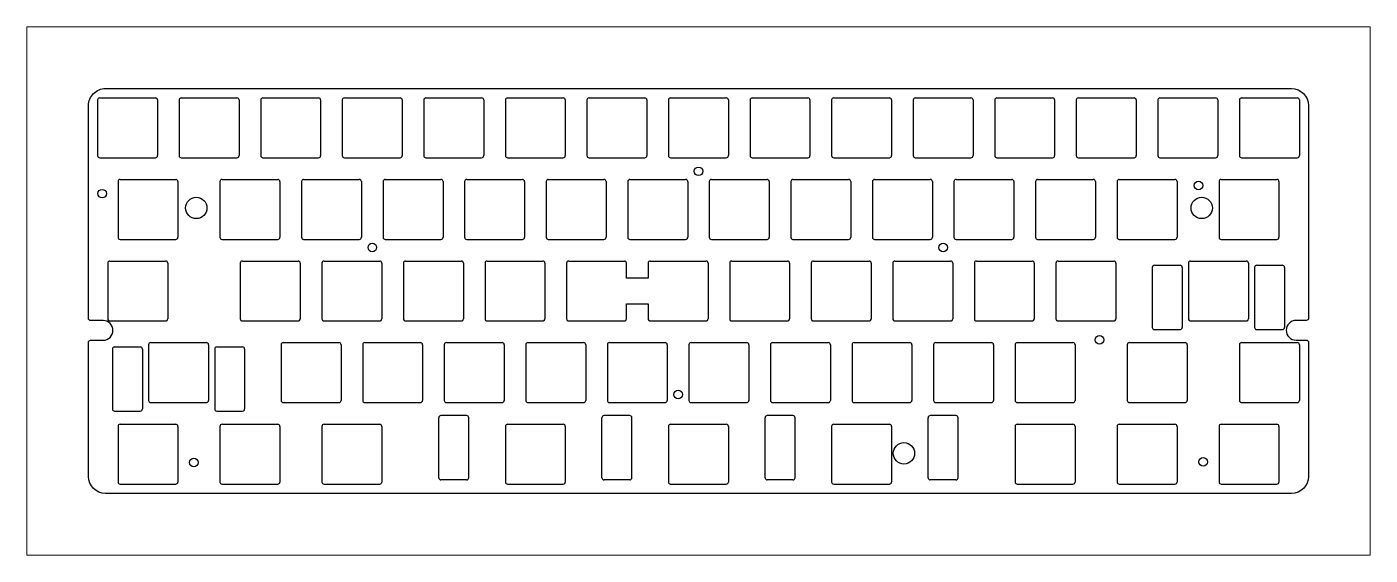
# Paper-space layout 'Layout1' of a CAD drawing. Header units: millimetres. Extents: x 0 to 314, y 0 to 123.
# The model-space entities are those that its viewports show. They can reach past a viewport. Long polylines and large blocks are cut down to what shows.
import ezdxf

# ---------------------------------------------------------------- set-up
doc = ezdxf.new("R2010")
doc.units = ezdxf.units.MM
for name, color, linetype in [('rakka plate', 7, 'Continuous'), ('standoff', 7, 'Continuous'), ('switch hole', 7, 'Continuous')]:
    doc.layers.add(name, color=color, linetype=linetype)

msp = doc.modelspace()

# ---------------------------------------------------------------- linework, layer by layer
at = {"layer": 'rakka plate', "color": 18, "linetype": 'Continuous', "lineweight": 25, "true_color": 0x000000}
for points in [[(18.39, 108.95), (295.37, 108.95)], [(14.39, 55.27), (14.39, 104.95)], [(299.37, 104.95), (299.37, 55.29)], [(17.8, 54.77), (14.89, 54.77)], [(298.87, 54.79), (296.45, 54.79)], [(14.39, 18.39), (14.39, 49.67)], [(14.89, 50.17), (17.8, 50.17)], [(296.45, 50.19), (298.87, 50.19)], [(299.37, 49.69), (299.37, 18.39)], [(295.37, 14.39), (18.39, 14.39)]]:
    msp.add_lwpolyline(points, dxfattribs=at)
for points, knots in [([(14.39, 104.95), (14.39, 106.01), (14.81, 107.03), (15.56, 107.78), (16.31, 108.53), (17.33, 108.95), (18.39, 108.95)], [0, 0, 0, 0, 1, 1, 1, 2, 2, 2, 2]), ([(39.57, 78.57), (40.95, 78.57), (42.07, 79.69), (42.07, 81.07), (42.07, 82.45), (40.95, 83.57), (39.57, 83.57), (38.19, 83.57), (37.07, 82.45), (37.07, 81.07), (37.07, 79.69), (38.19, 78.57), (39.57, 78.57)], [0, 0, 0, 0, 1, 1, 1, 2, 2, 2, 3, 3, 3, 4, 4, 4, 4]), ([(274.42, 78.57), (275.8, 78.57), (276.92, 79.69), (276.92, 81.07), (276.92, 82.45), (275.8, 83.57), (274.42, 83.57), (273.05, 83.57), (271.92, 82.45), (271.92, 81.07), (271.92, 79.69), (273.05, 78.57), (274.42, 78.57)], [0, 0, 0, 0, 1, 1, 1, 2, 2, 2, 3, 3, 3, 4, 4, 4, 4]), ([(14.89, 54.77), (14.75, 54.77), (14.63, 54.83), (14.53, 54.92), (14.44, 55.01), (14.39, 55.14), (14.39, 55.27)], [0, 0, 0, 0, 1, 1, 1, 2, 2, 2, 2]), ([(17.8, 50.17), (18.41, 50.17), (19, 50.42), (19.43, 50.85), (19.86, 51.28), (20.1, 51.86), (20.1, 52.47), (20.1, 53.08), (19.86, 53.67), (19.43, 54.1), (19, 54.53), (18.41, 54.77), (17.8, 54.77)], [0, 0, 0, 0, 1, 1, 1, 2, 2, 2, 3, 3, 3, 4, 4, 4, 4]), ([(296.45, 54.79), (295.18, 54.79), (294.15, 53.76), (294.15, 52.49), (294.15, 51.22), (295.18, 50.19), (296.45, 50.19)], [0, 0, 0, 0, 1, 1, 1, 2, 2, 2, 2]), ([(299.37, 55.29), (299.37, 55.16), (299.32, 55.03), (299.22, 54.94), (299.13, 54.84), (299, 54.79), (298.87, 54.79)], [0, 0, 0, 0, 1, 1, 1, 2, 2, 2, 2]), ([(204.87, 21.27), (206.25, 21.27), (207.37, 22.39), (207.37, 23.77), (207.37, 25.15), (206.25, 26.27), (204.87, 26.27), (203.49, 26.27), (202.37, 25.15), (202.37, 23.77), (202.37, 22.39), (203.49, 21.27), (204.87, 21.27)], [0, 0, 0, 0, 1, 1, 1, 2, 2, 2, 3, 3, 3, 4, 4, 4, 4])]:
    msp.add_open_spline(points, degree=3, knots=knots, dxfattribs=at)
for points in [[(295.37, 108.95), (297.58, 108.95), (299.37, 107.16), (299.37, 104.95)], [(14.39, 49.67), (14.39, 49.95), (14.61, 50.17), (14.89, 50.17)], [(298.87, 50.19), (299.15, 50.19), (299.37, 49.97), (299.37, 49.69)], [(18.39, 14.39), (16.18, 14.39), (14.39, 16.18), (14.39, 18.39)], [(299.37, 18.39), (299.37, 16.18), (297.58, 14.39), (295.37, 14.39)]]:
    msp.add_open_spline(points, degree=3, dxfattribs=at)
at = {"layer": 'standoff', "color": 6, "linetype": 'Continuous', "lineweight": 25, "true_color": 0xff08fd}
for points in [[(156.88, 88.61), (157.43, 88.61), (157.88, 89.06), (157.88, 89.61), (157.88, 90.17), (157.43, 90.61), (156.88, 90.61), (156.33, 90.61), (155.88, 90.17), (155.88, 89.61), (155.88, 89.06), (156.33, 88.61), (156.88, 88.61)], [(17.61, 83.4), (18.17, 83.4), (18.61, 83.85), (18.61, 84.4), (18.61, 84.95), (18.17, 85.4), (17.61, 85.4), (17.06, 85.4), (16.61, 84.95), (16.61, 84.4), (16.61, 83.85), (17.06, 83.4), (17.61, 83.4)], [(273.67, 85.3), (274.23, 85.3), (274.67, 85.75), (274.67, 86.3), (274.67, 86.85), (274.23, 87.3), (273.67, 87.3), (273.12, 87.3), (272.67, 86.85), (272.67, 86.3), (272.67, 85.75), (273.12, 85.3), (273.67, 85.3)], [(80.69, 70.85), (81.24, 70.85), (81.69, 71.3), (81.69, 71.85), (81.69, 72.4), (81.24, 72.85), (80.69, 72.85), (80.14, 72.85), (79.69, 72.4), (79.69, 71.85), (79.69, 71.3), (80.14, 70.85), (80.69, 70.85)], [(214.04, 70.85), (214.59, 70.85), (215.04, 71.3), (215.04, 71.85), (215.04, 72.4), (214.59, 72.85), (214.04, 72.85), (213.49, 72.85), (213.04, 72.4), (213.04, 71.85), (213.04, 71.3), (213.49, 70.85), (214.04, 70.85)], [(250.54, 49.26), (251.09, 49.26), (251.54, 49.7), (251.54, 50.26), (251.54, 50.81), (251.09, 51.26), (250.54, 51.26), (249.98, 51.26), (249.54, 50.81), (249.54, 50.26), (249.54, 49.7), (249.98, 49.26), (250.54, 49.26)], [(152.12, 36.5), (152.68, 36.5), (153.12, 36.94), (153.12, 37.5), (153.12, 38.05), (152.68, 38.5), (152.12, 38.5), (151.57, 38.5), (151.12, 38.05), (151.12, 37.5), (151.12, 36.94), (151.57, 36.5), (152.12, 36.5)], [(39.02, 20.64), (39.57, 20.64), (40.02, 21.09), (40.02, 21.64), (40.02, 22.19), (39.57, 22.64), (39.02, 22.64), (38.47, 22.64), (38.02, 22.19), (38.02, 21.64), (38.02, 21.09), (38.47, 20.64), (39.02, 20.64)], [(274.76, 20.77), (275.31, 20.77), (275.76, 21.22), (275.76, 21.77), (275.76, 22.32), (275.31, 22.77), (274.76, 22.77), (274.21, 22.77), (273.76, 22.32), (273.76, 21.77), (273.76, 21.22), (274.21, 20.77), (274.76, 20.77)]]:
    msp.add_open_spline(points, degree=3, knots=[0, 0, 0, 0, 1, 1, 1, 2, 2, 2, 3, 3, 3, 4, 4, 4, 4], dxfattribs=at)
at = {"layer": 'switch hole', "color": 18, "linetype": 'Continuous', "lineweight": 25, "true_color": 0x000000}
for points in [[(17.02, 106.77), (30.02, 106.77)], [(36.07, 106.77), (49.07, 106.77)], [(55.12, 106.77), (68.12, 106.77)], [(74.17, 106.77), (87.17, 106.77)], [(93.22, 106.77), (106.22, 106.77)], [(112.27, 106.77), (125.27, 106.77)], [(131.32, 106.77), (144.32, 106.77)], [(150.37, 106.77), (163.37, 106.77)], [(169.42, 106.77), (182.42, 106.77)], [(188.47, 106.77), (201.47, 106.77)], [(207.52, 106.77), (220.52, 106.77)], [(226.57, 106.77), (239.57, 106.77)], [(245.62, 106.77), (258.62, 106.77)], [(264.67, 106.77), (277.67, 106.77)], [(283.72, 106.77), (296.72, 106.77)], [(16.52, 106.27), (16.52, 93.27)], [(30.52, 106.27), (30.52, 93.27)], [(35.57, 106.27), (35.57, 93.27)], [(49.57, 106.27), (49.57, 93.27)], [(54.62, 106.27), (54.62, 93.27)], [(68.62, 106.27), (68.62, 93.27)], [(73.67, 106.27), (73.67, 93.27)], [(87.67, 106.27), (87.67, 93.27)], [(92.72, 106.27), (92.72, 93.27)], [(106.72, 106.27), (106.72, 93.27)], [(111.77, 106.27), (111.77, 93.27)], [(125.77, 106.27), (125.77, 93.27)], [(130.82, 106.27), (130.82, 93.27)], [(144.82, 106.27), (144.82, 93.27)], [(149.87, 106.27), (149.87, 93.27)], [(163.87, 106.27), (163.87, 93.27)], [(168.92, 106.27), (168.92, 93.27)], [(182.92, 106.27), (182.92, 93.27)], [(187.97, 106.27), (187.97, 93.27)], [(201.97, 106.27), (201.97, 93.27)], [(207.02, 106.27), (207.02, 93.27)], [(221.02, 106.27), (221.02, 93.27)], [(226.07, 106.27), (226.07, 93.27)], [(240.07, 106.27), (240.07, 93.27)], [(245.12, 106.27), (245.12, 93.27)], [(259.12, 106.27), (259.12, 93.27)], [(264.17, 106.27), (264.17, 93.27)], [(278.17, 106.27), (278.17, 93.27)], [(283.22, 106.27), (283.22, 93.27)], [(297.22, 106.27), (297.22, 93.27)], [(17.02, 92.77), (30.02, 92.77)], [(36.07, 92.77), (49.07, 92.77)], [(55.12, 92.77), (68.12, 92.77)], [(74.17, 92.77), (87.17, 92.77)], [(93.22, 92.77), (106.22, 92.77)], [(112.27, 92.77), (125.27, 92.77)], [(131.32, 92.77), (144.32, 92.77)], [(150.37, 92.77), (163.37, 92.77)], [(169.42, 92.77), (182.42, 92.77)], [(188.47, 92.77), (201.47, 92.77)], [(207.52, 92.77), (220.52, 92.77)], [(226.57, 92.77), (239.57, 92.77)], [(245.62, 92.77), (258.62, 92.77)], [(264.67, 92.77), (277.67, 92.77)], [(283.72, 92.77), (296.72, 92.77)], [(21.29, 87.22), (21.29, 74.22)], [(21.79, 87.72), (34.79, 87.72)], [(35.29, 87.22), (35.29, 74.22)], [(45.1, 87.22), (45.1, 74.22)], [(45.6, 87.72), (58.6, 87.72)], [(59.1, 87.22), (59.1, 74.22)], [(64.15, 87.22), (64.15, 74.22)], [(64.65, 87.72), (77.65, 87.72)], [(78.15, 87.22), (78.15, 74.22)], [(83.2, 87.22), (83.2, 74.22)], [(83.7, 87.72), (96.7, 87.72)], [(97.2, 87.22), (97.2, 74.22)], [(102.25, 87.22), (102.25, 74.22)], [(102.75, 87.72), (115.75, 87.72)], [(116.25, 87.22), (116.25, 74.22)], [(121.3, 87.22), (121.3, 74.22)], [(121.8, 87.72), (134.8, 87.72)], [(135.3, 87.22), (135.3, 74.22)], [(140.35, 87.22), (140.35, 74.22)], [(140.85, 87.72), (153.85, 87.72)], [(154.35, 87.22), (154.35, 74.22)], [(159.4, 87.22), (159.4, 74.22)], [(159.9, 87.72), (172.9, 87.72)], [(173.4, 87.22), (173.4, 74.22)], [(178.45, 87.22), (178.45, 74.22)], [(178.95, 87.72), (191.95, 87.72)], [(192.45, 87.22), (192.45, 74.22)], [(197.5, 87.22), (197.5, 74.22)], [(198, 87.72), (211, 87.72)], [(211.5, 87.22), (211.5, 74.22)], [(216.55, 87.22), (216.55, 74.22)], [(217.05, 87.72), (230.05, 87.72)], [(230.55, 87.22), (230.55, 74.22)], [(235.6, 87.22), (235.6, 74.22)], [(236.1, 87.72), (249.1, 87.72)], [(249.6, 87.22), (249.6, 74.22)], [(254.65, 87.22), (254.65, 74.22)], [(255.15, 87.72), (268.15, 87.72)], [(268.65, 87.22), (268.65, 74.22)], [(278.46, 87.22), (278.46, 74.22)], [(278.96, 87.72), (291.96, 87.72)], [(292.46, 87.22), (292.46, 74.22)], [(21.79, 73.72), (34.79, 73.72)], [(45.6, 73.72), (58.6, 73.72)], [(64.65, 73.72), (77.65, 73.72)], [(83.7, 73.72), (96.7, 73.72)], [(102.75, 73.72), (115.75, 73.72)], [(121.8, 73.72), (134.8, 73.72)], [(140.85, 73.72), (153.85, 73.72)], [(159.9, 73.72), (172.9, 73.72)], [(178.95, 73.72), (191.95, 73.72)], [(198, 73.72), (211, 73.72)], [(217.05, 73.72), (230.05, 73.72)], [(236.1, 73.72), (249.1, 73.72)], [(255.15, 73.72), (268.15, 73.72)], [(278.96, 73.72), (291.96, 73.72)], [(18.91, 68.17), (18.91, 55.17)], [(19.41, 68.67), (32.41, 68.67)], [(32.91, 68.17), (32.91, 55.17)], [(49.86, 68.17), (49.86, 55.17)], [(50.36, 68.67), (63.36, 68.67)], [(63.86, 68.17), (63.86, 55.17)], [(68.91, 68.17), (68.91, 55.17)], [(69.41, 68.67), (82.41, 68.67)], [(82.91, 68.17), (82.91, 55.17)], [(87.96, 68.17), (87.96, 55.17)], [(88.46, 68.67), (101.46, 68.67)], [(101.96, 68.17), (101.96, 55.17)], [(107.01, 68.17), (107.01, 55.17)], [(107.51, 68.67), (120.51, 68.67)], [(121.01, 68.17), (121.01, 55.17)], [(126.06, 68.17), (126.06, 55.17)], [(126.56, 68.67), (139.56, 68.67)], [(145.11, 68.17), (145.11, 64.67), (140.06, 64.67), (140.06, 68.17)], [(145.61, 68.67), (158.61, 68.67)], [(159.11, 68.17), (159.11, 55.17)], [(164.16, 68.17), (164.16, 55.17)], [(164.66, 68.67), (177.66, 68.67)], [(178.16, 68.17), (178.16, 55.17)], [(183.21, 68.17), (183.21, 55.17)], [(183.71, 68.67), (196.71, 68.67)], [(197.21, 68.17), (197.21, 55.17)], [(202.26, 68.17), (202.26, 55.17)], [(202.76, 68.67), (215.76, 68.67)], [(216.26, 68.17), (216.26, 55.17)], [(221.31, 68.17), (221.31, 55.17)], [(221.81, 68.67), (234.81, 68.67)], [(235.31, 68.17), (235.31, 55.17)], [(240.36, 68.17), (240.36, 55.17)], [(240.86, 68.67), (253.86, 68.67)], [(254.36, 68.17), (254.36, 55.17)], [(262.88, 67.17), (262.88, 53.17)], [(263.38, 67.67), (269.38, 67.67)], [(269.88, 67.17), (269.88, 53.17)], [(271.32, 68.17), (271.32, 55.17)], [(271.82, 68.67), (284.82, 68.67)], [(285.32, 68.17), (285.32, 55.17)], [(286.76, 67.17), (286.76, 53.17)], [(287.26, 67.67), (293.26, 67.67)], [(293.76, 67.17), (293.76, 53.17)], [(140.06, 55.17), (140.06, 58.67), (145.11, 58.67), (145.11, 55.17)], [(19.41, 54.67), (32.41, 54.67)], [(50.36, 54.67), (63.36, 54.67)], [(69.41, 54.67), (82.41, 54.67)], [(88.46, 54.67), (101.46, 54.67)], [(107.51, 54.67), (120.51, 54.67)], [(126.56, 54.67), (139.56, 54.67)], [(145.61, 54.67), (158.61, 54.67)], [(164.66, 54.67), (177.66, 54.67)], [(183.71, 54.67), (196.71, 54.67)], [(202.76, 54.67), (215.76, 54.67)], [(221.81, 54.67), (234.81, 54.67)], [(240.86, 54.67), (253.86, 54.67)], [(271.82, 54.67), (284.82, 54.67)], [(263.38, 52.67), (269.38, 52.67)], [(287.26, 52.67), (293.26, 52.67)], [(19.99, 48.12), (19.99, 34.12)], [(20.49, 48.62), (26.49, 48.62)], [(26.99, 48.12), (26.99, 34.12)], [(28.43, 49.12), (28.43, 36.12)], [(28.93, 49.62), (41.93, 49.62)], [(42.43, 49.12), (42.43, 36.12)], [(43.87, 48.12), (43.87, 34.12)], [(44.37, 48.62), (50.37, 48.62)], [(50.87, 48.12), (50.87, 34.12)], [(59.39, 49.12), (59.39, 36.12)], [(59.89, 49.62), (72.89, 49.62)], [(73.39, 49.12), (73.39, 36.12)], [(78.44, 49.12), (78.44, 36.12)], [(78.94, 49.62), (91.94, 49.62)], [(92.44, 49.12), (92.44, 36.12)], [(97.49, 49.12), (97.49, 36.12)], [(97.99, 49.62), (110.99, 49.62)], [(111.49, 49.12), (111.49, 36.12)], [(116.54, 49.12), (116.54, 36.12)], [(117.04, 49.62), (130.04, 49.62)], [(130.54, 49.12), (130.54, 36.12)], [(135.59, 49.12), (135.59, 36.12)], [(136.09, 49.62), (149.09, 49.62)], [(149.59, 49.12), (149.59, 36.12)], [(154.64, 49.12), (154.64, 36.12)], [(155.14, 49.62), (168.14, 49.62)], [(168.64, 49.12), (168.64, 36.12)], [(173.69, 49.12), (173.69, 36.12)], [(174.19, 49.62), (187.19, 49.62)], [(187.69, 49.12), (187.69, 36.12)], [(192.74, 49.12), (192.74, 36.12)], [(193.24, 49.62), (206.24, 49.62)], [(206.74, 49.12), (206.74, 36.12)], [(211.79, 49.12), (211.79, 36.12)], [(212.29, 49.62), (225.29, 49.62)], [(225.79, 49.12), (225.79, 36.12)], [(230.84, 49.12), (230.84, 36.12)], [(231.34, 49.62), (244.34, 49.62)], [(244.84, 49.12), (244.84, 36.12)], [(257.03, 49.12), (257.03, 36.12)], [(257.53, 49.62), (270.53, 49.62)], [(271.03, 49.12), (271.03, 36.12)], [(283.22, 49.12), (283.22, 36.12)], [(283.72, 49.62), (296.72, 49.62)], [(297.22, 49.12), (297.22, 36.12)], [(28.93, 35.62), (41.93, 35.62)], [(59.89, 35.62), (72.89, 35.62)], [(78.94, 35.62), (91.94, 35.62)], [(97.99, 35.62), (110.99, 35.62)], [(117.04, 35.62), (130.04, 35.62)], [(136.09, 35.62), (149.09, 35.62)], [(155.14, 35.62), (168.14, 35.62)], [(174.19, 35.62), (187.19, 35.62)], [(193.24, 35.62), (206.24, 35.62)], [(212.29, 35.62), (225.29, 35.62)], [(231.34, 35.62), (244.34, 35.62)], [(257.53, 35.62), (270.53, 35.62)], [(283.72, 35.62), (296.72, 35.62)], [(20.49, 33.62), (26.49, 33.62)], [(44.37, 33.62), (50.37, 33.62)], [(96.22, 18.07), (96.22, 32.07)], [(102.72, 32.57), (96.72, 32.57)], [(103.22, 18.07), (103.22, 32.07)], [(134.32, 18.07), (134.32, 32.07)], [(140.82, 32.57), (134.82, 32.57)], [(141.32, 18.07), (141.32, 32.07)], [(172.42, 18.07), (172.42, 32.07)], [(178.92, 32.57), (172.92, 32.57)], [(179.42, 18.07), (179.42, 32.07)], [(210.52, 18.07), (210.52, 32.07)], [(217.02, 32.57), (211.02, 32.57)], [(217.52, 18.07), (217.52, 32.07)], [(21.29, 30.07), (21.29, 17.07)], [(21.79, 30.57), (34.79, 30.57)], [(35.29, 30.07), (35.29, 17.07)], [(45.1, 30.07), (45.1, 17.07)], [(45.6, 30.57), (58.6, 30.57)], [(59.1, 30.07), (59.1, 17.07)], [(68.91, 30.07), (68.91, 17.07)], [(69.41, 30.57), (82.41, 30.57)], [(82.91, 30.07), (82.91, 17.07)], [(111.77, 30.07), (111.77, 17.07)], [(112.27, 30.57), (125.27, 30.57)], [(125.77, 30.07), (125.77, 17.07)], [(149.87, 30.07), (149.87, 17.07)], [(150.37, 30.57), (163.37, 30.57)], [(163.87, 30.07), (163.87, 17.07)], [(187.97, 30.07), (187.97, 17.07)], [(188.47, 30.57), (201.47, 30.57)], [(201.97, 30.07), (201.97, 17.07)], [(230.84, 30.07), (230.84, 17.07)], [(231.34, 30.57), (244.34, 30.57)], [(244.84, 30.07), (244.84, 17.07)], [(254.65, 30.07), (254.65, 17.07)], [(255.15, 30.57), (268.15, 30.57)], [(268.65, 30.07), (268.65, 17.07)], [(278.46, 30.07), (278.46, 17.07)], [(278.96, 30.57), (291.96, 30.57)], [(292.46, 30.07), (292.46, 17.07)], [(21.79, 16.57), (34.79, 16.57)], [(45.6, 16.57), (58.6, 16.57)], [(69.41, 16.57), (82.41, 16.57)], [(102.72, 17.57), (96.72, 17.57)], [(112.27, 16.57), (125.27, 16.57)], [(140.82, 17.57), (134.82, 17.57)], [(150.37, 16.57), (163.37, 16.57)], [(178.92, 17.57), (172.92, 17.57)], [(188.47, 16.57), (201.47, 16.57)], [(217.02, 17.57), (211.02, 17.57)], [(231.34, 16.57), (244.34, 16.57)], [(255.15, 16.57), (268.15, 16.57)], [(278.96, 16.57), (291.96, 16.57)]]:
    msp.add_lwpolyline(points, dxfattribs=at)
for points in [[(17.02, 106.77), (16.75, 106.77), (16.52, 106.55), (16.52, 106.27)], [(30.52, 106.27), (30.52, 106.55), (30.3, 106.77), (30.02, 106.77)], [(36.07, 106.77), (35.8, 106.77), (35.57, 106.55), (35.57, 106.27)], [(49.57, 106.27), (49.57, 106.55), (49.35, 106.77), (49.07, 106.77)], [(55.12, 106.77), (54.85, 106.77), (54.62, 106.55), (54.62, 106.27)], [(68.62, 106.27), (68.62, 106.55), (68.4, 106.77), (68.12, 106.77)], [(74.17, 106.77), (73.9, 106.77), (73.67, 106.55), (73.67, 106.27)], [(87.67, 106.27), (87.67, 106.55), (87.45, 106.77), (87.17, 106.77)], [(93.22, 106.77), (92.95, 106.77), (92.72, 106.55), (92.72, 106.27)], [(106.72, 106.27), (106.72, 106.55), (106.5, 106.77), (106.22, 106.77)], [(112.27, 106.77), (112, 106.77), (111.77, 106.55), (111.77, 106.27)], [(125.77, 106.27), (125.77, 106.55), (125.55, 106.77), (125.27, 106.77)], [(131.32, 106.77), (131.05, 106.77), (130.82, 106.55), (130.82, 106.27)], [(144.82, 106.27), (144.82, 106.55), (144.6, 106.77), (144.32, 106.77)], [(150.37, 106.77), (150.1, 106.77), (149.87, 106.55), (149.87, 106.27)], [(163.87, 106.27), (163.87, 106.55), (163.65, 106.77), (163.37, 106.77)], [(169.42, 106.77), (169.15, 106.77), (168.92, 106.55), (168.92, 106.27)], [(182.92, 106.27), (182.92, 106.55), (182.7, 106.77), (182.42, 106.77)], [(188.47, 106.77), (188.2, 106.77), (187.97, 106.55), (187.97, 106.27)], [(201.97, 106.27), (201.97, 106.55), (201.75, 106.77), (201.47, 106.77)], [(207.52, 106.77), (207.25, 106.77), (207.02, 106.55), (207.02, 106.27)], [(221.02, 106.27), (221.02, 106.55), (220.8, 106.77), (220.52, 106.77)], [(226.57, 106.77), (226.3, 106.77), (226.07, 106.55), (226.07, 106.27)], [(240.07, 106.27), (240.07, 106.55), (239.85, 106.77), (239.57, 106.77)], [(245.62, 106.77), (245.35, 106.77), (245.12, 106.55), (245.12, 106.27)], [(259.12, 106.27), (259.12, 106.55), (258.9, 106.77), (258.62, 106.77)], [(264.67, 106.77), (264.4, 106.77), (264.17, 106.55), (264.17, 106.27)], [(278.17, 106.27), (278.17, 106.55), (277.95, 106.77), (277.67, 106.77)], [(283.72, 106.77), (283.45, 106.77), (283.22, 106.55), (283.22, 106.27)], [(297.22, 106.27), (297.22, 106.55), (297, 106.77), (296.72, 106.77)], [(16.52, 93.27), (16.52, 93), (16.75, 92.77), (17.02, 92.77)], [(30.02, 92.77), (30.3, 92.77), (30.52, 93), (30.52, 93.27)], [(35.57, 93.27), (35.57, 93), (35.8, 92.77), (36.07, 92.77)], [(49.07, 92.77), (49.35, 92.77), (49.57, 93), (49.57, 93.27)], [(54.62, 93.27), (54.62, 93), (54.85, 92.77), (55.12, 92.77)], [(68.12, 92.77), (68.4, 92.77), (68.62, 93), (68.62, 93.27)], [(73.67, 93.27), (73.67, 93), (73.9, 92.77), (74.17, 92.77)], [(87.17, 92.77), (87.45, 92.77), (87.67, 93), (87.67, 93.27)], [(92.72, 93.27), (92.72, 93), (92.95, 92.77), (93.22, 92.77)], [(106.22, 92.77), (106.5, 92.77), (106.72, 93), (106.72, 93.27)], [(111.77, 93.27), (111.77, 93), (112, 92.77), (112.27, 92.77)], [(125.27, 92.77), (125.55, 92.77), (125.77, 93), (125.77, 93.27)], [(130.82, 93.27), (130.82, 93), (131.05, 92.77), (131.32, 92.77)], [(144.32, 92.77), (144.6, 92.77), (144.82, 93), (144.82, 93.27)], [(149.87, 93.27), (149.87, 93), (150.1, 92.77), (150.37, 92.77)], [(163.37, 92.77), (163.65, 92.77), (163.87, 93), (163.87, 93.27)], [(168.92, 93.27), (168.92, 93), (169.15, 92.77), (169.42, 92.77)], [(182.42, 92.77), (182.7, 92.77), (182.92, 93), (182.92, 93.27)], [(187.97, 93.27), (187.97, 93), (188.2, 92.77), (188.47, 92.77)], [(201.47, 92.77), (201.75, 92.77), (201.97, 93), (201.97, 93.27)], [(207.02, 93.27), (207.02, 93), (207.25, 92.77), (207.52, 92.77)], [(220.52, 92.77), (220.8, 92.77), (221.02, 93), (221.02, 93.27)], [(226.07, 93.27), (226.07, 93), (226.3, 92.77), (226.57, 92.77)], [(239.57, 92.77), (239.85, 92.77), (240.07, 93), (240.07, 93.27)], [(245.12, 93.27), (245.12, 93), (245.35, 92.77), (245.62, 92.77)], [(258.62, 92.77), (258.9, 92.77), (259.12, 93), (259.12, 93.27)], [(264.17, 93.27), (264.17, 93), (264.4, 92.77), (264.67, 92.77)], [(277.67, 92.77), (277.95, 92.77), (278.17, 93), (278.17, 93.27)], [(283.22, 93.27), (283.22, 93), (283.45, 92.77), (283.72, 92.77)], [(296.72, 92.77), (297, 92.77), (297.22, 93), (297.22, 93.27)], [(21.79, 87.72), (21.51, 87.72), (21.29, 87.5), (21.29, 87.22)], [(35.29, 87.22), (35.29, 87.5), (35.06, 87.72), (34.79, 87.72)], [(45.6, 87.72), (45.32, 87.72), (45.1, 87.5), (45.1, 87.22)], [(59.1, 87.22), (59.1, 87.5), (58.88, 87.72), (58.6, 87.72)], [(64.65, 87.72), (64.37, 87.72), (64.15, 87.5), (64.15, 87.22)], [(78.15, 87.22), (78.15, 87.5), (77.93, 87.72), (77.65, 87.72)], [(83.7, 87.72), (83.42, 87.72), (83.2, 87.5), (83.2, 87.22)], [(97.2, 87.22), (97.2, 87.5), (96.98, 87.72), (96.7, 87.72)], [(102.75, 87.72), (102.47, 87.72), (102.25, 87.5), (102.25, 87.22)], [(116.25, 87.22), (116.25, 87.5), (116.03, 87.72), (115.75, 87.72)], [(121.8, 87.72), (121.52, 87.72), (121.3, 87.5), (121.3, 87.22)], [(135.3, 87.22), (135.3, 87.5), (135.08, 87.72), (134.8, 87.72)], [(140.85, 87.72), (140.57, 87.72), (140.35, 87.5), (140.35, 87.22)], [(154.35, 87.22), (154.35, 87.5), (154.13, 87.72), (153.85, 87.72)], [(159.9, 87.72), (159.62, 87.72), (159.4, 87.5), (159.4, 87.22)], [(173.4, 87.22), (173.4, 87.5), (173.18, 87.72), (172.9, 87.72)], [(178.95, 87.72), (178.67, 87.72), (178.45, 87.5), (178.45, 87.22)], [(192.45, 87.22), (192.45, 87.5), (192.23, 87.72), (191.95, 87.72)], [(198, 87.72), (197.72, 87.72), (197.5, 87.5), (197.5, 87.22)], [(211.5, 87.22), (211.5, 87.5), (211.28, 87.72), (211, 87.72)], [(217.05, 87.72), (216.77, 87.72), (216.55, 87.5), (216.55, 87.22)], [(230.55, 87.22), (230.55, 87.5), (230.33, 87.72), (230.05, 87.72)], [(236.1, 87.72), (235.82, 87.72), (235.6, 87.5), (235.6, 87.22)], [(249.6, 87.22), (249.6, 87.5), (249.38, 87.72), (249.1, 87.72)], [(255.15, 87.72), (254.87, 87.72), (254.65, 87.5), (254.65, 87.22)], [(268.65, 87.22), (268.65, 87.5), (268.43, 87.72), (268.15, 87.72)], [(278.96, 87.72), (278.69, 87.72), (278.46, 87.5), (278.46, 87.22)], [(292.46, 87.22), (292.46, 87.5), (292.24, 87.72), (291.96, 87.72)], [(21.29, 74.22), (21.29, 73.95), (21.51, 73.72), (21.79, 73.72)], [(34.79, 73.72), (35.06, 73.72), (35.29, 73.95), (35.29, 74.22)], [(45.1, 74.22), (45.1, 73.95), (45.32, 73.72), (45.6, 73.72)], [(58.6, 73.72), (58.88, 73.72), (59.1, 73.95), (59.1, 74.22)], [(64.15, 74.22), (64.15, 73.95), (64.37, 73.72), (64.65, 73.72)], [(77.65, 73.72), (77.93, 73.72), (78.15, 73.95), (78.15, 74.22)], [(83.2, 74.22), (83.2, 73.95), (83.42, 73.72), (83.7, 73.72)], [(96.7, 73.72), (96.98, 73.72), (97.2, 73.95), (97.2, 74.22)], [(102.25, 74.22), (102.25, 73.95), (102.47, 73.72), (102.75, 73.72)], [(115.75, 73.72), (116.03, 73.72), (116.25, 73.95), (116.25, 74.22)], [(121.3, 74.22), (121.3, 73.95), (121.52, 73.72), (121.8, 73.72)], [(134.8, 73.72), (135.08, 73.72), (135.3, 73.95), (135.3, 74.22)], [(140.35, 74.22), (140.35, 73.95), (140.57, 73.72), (140.85, 73.72)], [(153.85, 73.72), (154.13, 73.72), (154.35, 73.95), (154.35, 74.22)], [(159.4, 74.22), (159.4, 73.95), (159.62, 73.72), (159.9, 73.72)], [(172.9, 73.72), (173.18, 73.72), (173.4, 73.95), (173.4, 74.22)], [(178.45, 74.22), (178.45, 73.95), (178.67, 73.72), (178.95, 73.72)], [(191.95, 73.72), (192.23, 73.72), (192.45, 73.95), (192.45, 74.22)], [(197.5, 74.22), (197.5, 73.95), (197.72, 73.72), (198, 73.72)], [(211, 73.72), (211.28, 73.72), (211.5, 73.95), (211.5, 74.22)], [(216.55, 74.22), (216.55, 73.95), (216.77, 73.72), (217.05, 73.72)], [(230.05, 73.72), (230.33, 73.72), (230.55, 73.95), (230.55, 74.22)], [(235.6, 74.22), (235.6, 73.95), (235.82, 73.72), (236.1, 73.72)], [(249.1, 73.72), (249.38, 73.72), (249.6, 73.95), (249.6, 74.22)], [(254.65, 74.22), (254.65, 73.95), (254.87, 73.72), (255.15, 73.72)], [(268.15, 73.72), (268.43, 73.72), (268.65, 73.95), (268.65, 74.22)], [(278.46, 74.22), (278.46, 73.95), (278.69, 73.72), (278.96, 73.72)], [(291.96, 73.72), (292.24, 73.72), (292.46, 73.95), (292.46, 74.22)], [(19.41, 68.67), (19.13, 68.67), (18.91, 68.45), (18.91, 68.17)], [(32.91, 68.17), (32.91, 68.45), (32.68, 68.67), (32.41, 68.67)], [(50.36, 68.67), (50.09, 68.67), (49.86, 68.45), (49.86, 68.17)], [(63.86, 68.17), (63.86, 68.45), (63.64, 68.67), (63.36, 68.67)], [(69.41, 68.67), (69.14, 68.67), (68.91, 68.45), (68.91, 68.17)], [(82.91, 68.17), (82.91, 68.45), (82.69, 68.67), (82.41, 68.67)], [(88.46, 68.67), (88.19, 68.67), (87.96, 68.45), (87.96, 68.17)], [(101.96, 68.17), (101.96, 68.45), (101.74, 68.67), (101.46, 68.67)], [(107.51, 68.67), (107.24, 68.67), (107.01, 68.45), (107.01, 68.17)], [(121.01, 68.17), (121.01, 68.45), (120.79, 68.67), (120.51, 68.67)], [(126.56, 68.67), (126.29, 68.67), (126.06, 68.45), (126.06, 68.17)], [(140.06, 68.17), (140.06, 68.45), (139.84, 68.67), (139.56, 68.67)], [(145.61, 68.67), (145.34, 68.67), (145.11, 68.45), (145.11, 68.17)], [(159.11, 68.17), (159.11, 68.45), (158.89, 68.67), (158.61, 68.67)], [(164.66, 68.67), (164.39, 68.67), (164.16, 68.45), (164.16, 68.17)], [(178.16, 68.17), (178.16, 68.45), (177.94, 68.67), (177.66, 68.67)], [(183.71, 68.67), (183.44, 68.67), (183.21, 68.45), (183.21, 68.17)], [(197.21, 68.17), (197.21, 68.45), (196.99, 68.67), (196.71, 68.67)], [(202.76, 68.67), (202.49, 68.67), (202.26, 68.45), (202.26, 68.17)], [(216.26, 68.17), (216.26, 68.45), (216.04, 68.67), (215.76, 68.67)], [(221.81, 68.67), (221.54, 68.67), (221.31, 68.45), (221.31, 68.17)], [(235.31, 68.17), (235.31, 68.45), (235.09, 68.67), (234.81, 68.67)], [(240.86, 68.67), (240.59, 68.67), (240.36, 68.45), (240.36, 68.17)], [(254.36, 68.17), (254.36, 68.45), (254.14, 68.67), (253.86, 68.67)], [(263.38, 67.67), (263.1, 67.67), (262.88, 67.45), (262.88, 67.17)], [(269.88, 67.17), (269.88, 67.45), (269.66, 67.67), (269.38, 67.67)], [(271.82, 68.67), (271.54, 68.67), (271.32, 68.45), (271.32, 68.17)], [(285.32, 68.17), (285.32, 68.45), (285.09, 68.67), (284.82, 68.67)], [(287.26, 67.67), (286.98, 67.67), (286.76, 67.45), (286.76, 67.17)], [(293.76, 67.17), (293.76, 67.45), (293.53, 67.67), (293.26, 67.67)], [(18.91, 55.17), (18.91, 54.9), (19.13, 54.67), (19.41, 54.67)], [(32.41, 54.67), (32.68, 54.67), (32.91, 54.9), (32.91, 55.17)], [(49.86, 55.17), (49.86, 54.9), (50.09, 54.67), (50.36, 54.67)], [(63.36, 54.67), (63.64, 54.67), (63.86, 54.9), (63.86, 55.17)], [(68.91, 55.17), (68.91, 54.9), (69.14, 54.67), (69.41, 54.67)], [(82.41, 54.67), (82.69, 54.67), (82.91, 54.9), (82.91, 55.17)], [(87.96, 55.17), (87.96, 54.9), (88.19, 54.67), (88.46, 54.67)], [(101.46, 54.67), (101.74, 54.67), (101.96, 54.9), (101.96, 55.17)], [(107.01, 55.17), (107.01, 54.9), (107.24, 54.67), (107.51, 54.67)], [(120.51, 54.67), (120.79, 54.67), (121.01, 54.9), (121.01, 55.17)], [(126.06, 55.17), (126.06, 54.9), (126.29, 54.67), (126.56, 54.67)], [(139.56, 54.67), (139.84, 54.67), (140.06, 54.9), (140.06, 55.17)], [(145.11, 55.17), (145.11, 54.9), (145.34, 54.67), (145.61, 54.67)], [(158.61, 54.67), (158.89, 54.67), (159.11, 54.9), (159.11, 55.17)], [(164.16, 55.17), (164.16, 54.9), (164.39, 54.67), (164.66, 54.67)], [(177.66, 54.67), (177.94, 54.67), (178.16, 54.9), (178.16, 55.17)], [(183.21, 55.17), (183.21, 54.9), (183.44, 54.67), (183.71, 54.67)], [(196.71, 54.67), (196.99, 54.67), (197.21, 54.9), (197.21, 55.17)], [(202.26, 55.17), (202.26, 54.9), (202.49, 54.67), (202.76, 54.67)], [(215.76, 54.67), (216.04, 54.67), (216.26, 54.9), (216.26, 55.17)], [(221.31, 55.17), (221.31, 54.9), (221.54, 54.67), (221.81, 54.67)], [(234.81, 54.67), (235.09, 54.67), (235.31, 54.9), (235.31, 55.17)], [(240.36, 55.17), (240.36, 54.9), (240.59, 54.67), (240.86, 54.67)], [(253.86, 54.67), (254.14, 54.67), (254.36, 54.9), (254.36, 55.17)], [(271.32, 55.17), (271.32, 54.9), (271.54, 54.67), (271.82, 54.67)], [(284.82, 54.67), (285.09, 54.67), (285.32, 54.9), (285.32, 55.17)], [(262.88, 53.17), (262.88, 52.9), (263.1, 52.67), (263.38, 52.67)], [(269.38, 52.67), (269.66, 52.67), (269.88, 52.9), (269.88, 53.17)], [(286.76, 53.17), (286.76, 52.9), (286.98, 52.67), (287.26, 52.67)], [(293.26, 52.67), (293.53, 52.67), (293.76, 52.9), (293.76, 53.17)], [(20.49, 48.62), (20.22, 48.62), (19.99, 48.4), (19.99, 48.12)], [(26.99, 48.12), (26.99, 48.4), (26.77, 48.62), (26.49, 48.62)], [(28.93, 49.62), (28.65, 49.62), (28.43, 49.4), (28.43, 49.12)], [(42.43, 49.12), (42.43, 49.4), (42.21, 49.62), (41.93, 49.62)], [(44.37, 48.62), (44.09, 48.62), (43.87, 48.4), (43.87, 48.12)], [(50.87, 48.12), (50.87, 48.4), (50.64, 48.62), (50.37, 48.62)], [(59.89, 49.62), (59.61, 49.62), (59.39, 49.4), (59.39, 49.12)], [(73.39, 49.12), (73.39, 49.4), (73.16, 49.62), (72.89, 49.62)], [(78.94, 49.62), (78.66, 49.62), (78.44, 49.4), (78.44, 49.12)], [(92.44, 49.12), (92.44, 49.4), (92.21, 49.62), (91.94, 49.62)], [(97.99, 49.62), (97.71, 49.62), (97.49, 49.4), (97.49, 49.12)], [(111.49, 49.12), (111.49, 49.4), (111.26, 49.62), (110.99, 49.62)], [(117.04, 49.62), (116.76, 49.62), (116.54, 49.4), (116.54, 49.12)], [(130.54, 49.12), (130.54, 49.4), (130.31, 49.62), (130.04, 49.62)], [(136.09, 49.62), (135.81, 49.62), (135.59, 49.4), (135.59, 49.12)], [(149.59, 49.12), (149.59, 49.4), (149.36, 49.62), (149.09, 49.62)], [(155.14, 49.62), (154.86, 49.62), (154.64, 49.4), (154.64, 49.12)], [(168.64, 49.12), (168.64, 49.4), (168.41, 49.62), (168.14, 49.62)], [(174.19, 49.62), (173.91, 49.62), (173.69, 49.4), (173.69, 49.12)], [(187.69, 49.12), (187.69, 49.4), (187.46, 49.62), (187.19, 49.62)], [(193.24, 49.62), (192.96, 49.62), (192.74, 49.4), (192.74, 49.12)], [(206.74, 49.12), (206.74, 49.4), (206.51, 49.62), (206.24, 49.62)], [(212.29, 49.62), (212.01, 49.62), (211.79, 49.4), (211.79, 49.12)], [(225.79, 49.12), (225.79, 49.4), (225.56, 49.62), (225.29, 49.62)], [(231.34, 49.62), (231.06, 49.62), (230.84, 49.4), (230.84, 49.12)], [(244.84, 49.12), (244.84, 49.4), (244.61, 49.62), (244.34, 49.62)], [(257.53, 49.62), (257.25, 49.62), (257.03, 49.4), (257.03, 49.12)], [(271.03, 49.12), (271.03, 49.4), (270.81, 49.62), (270.53, 49.62)], [(283.72, 49.62), (283.45, 49.62), (283.22, 49.4), (283.22, 49.12)], [(297.22, 49.12), (297.22, 49.4), (297, 49.62), (296.72, 49.62)], [(28.43, 36.12), (28.43, 35.85), (28.65, 35.62), (28.93, 35.62)], [(41.93, 35.62), (42.21, 35.62), (42.43, 35.85), (42.43, 36.12)], [(59.39, 36.12), (59.39, 35.85), (59.61, 35.62), (59.89, 35.62)], [(72.89, 35.62), (73.16, 35.62), (73.39, 35.85), (73.39, 36.12)], [(78.44, 36.12), (78.44, 35.85), (78.66, 35.62), (78.94, 35.62)], [(91.94, 35.62), (92.21, 35.62), (92.44, 35.85), (92.44, 36.12)], [(97.49, 36.12), (97.49, 35.85), (97.71, 35.62), (97.99, 35.62)], [(110.99, 35.62), (111.26, 35.62), (111.49, 35.85), (111.49, 36.12)], [(116.54, 36.12), (116.54, 35.85), (116.76, 35.62), (117.04, 35.62)], [(130.04, 35.62), (130.31, 35.62), (130.54, 35.85), (130.54, 36.12)], [(135.59, 36.12), (135.59, 35.85), (135.81, 35.62), (136.09, 35.62)], [(149.09, 35.62), (149.36, 35.62), (149.59, 35.85), (149.59, 36.12)], [(154.64, 36.12), (154.64, 35.85), (154.86, 35.62), (155.14, 35.62)], [(168.14, 35.62), (168.41, 35.62), (168.64, 35.85), (168.64, 36.12)], [(173.69, 36.12), (173.69, 35.85), (173.91, 35.62), (174.19, 35.62)], [(187.19, 35.62), (187.46, 35.62), (187.69, 35.85), (187.69, 36.12)], [(192.74, 36.12), (192.74, 35.85), (192.96, 35.62), (193.24, 35.62)], [(206.24, 35.62), (206.51, 35.62), (206.74, 35.85), (206.74, 36.12)], [(211.79, 36.12), (211.79, 35.85), (212.01, 35.62), (212.29, 35.62)], [(225.29, 35.62), (225.56, 35.62), (225.79, 35.85), (225.79, 36.12)], [(230.84, 36.12), (230.84, 35.85), (231.06, 35.62), (231.34, 35.62)], [(244.34, 35.62), (244.61, 35.62), (244.84, 35.85), (244.84, 36.12)], [(257.03, 36.12), (257.03, 35.85), (257.25, 35.62), (257.53, 35.62)], [(270.53, 35.62), (270.81, 35.62), (271.03, 35.85), (271.03, 36.12)], [(283.22, 36.12), (283.22, 35.85), (283.45, 35.62), (283.72, 35.62)], [(296.72, 35.62), (297, 35.62), (297.22, 35.85), (297.22, 36.12)], [(19.99, 34.12), (19.99, 33.85), (20.22, 33.62), (20.49, 33.62)], [(26.49, 33.62), (26.77, 33.62), (26.99, 33.85), (26.99, 34.12)], [(43.87, 34.12), (43.87, 33.85), (44.09, 33.62), (44.37, 33.62)], [(50.37, 33.62), (50.64, 33.62), (50.87, 33.85), (50.87, 34.12)], [(96.72, 32.57), (96.45, 32.57), (96.22, 32.35), (96.22, 32.07)], [(103.22, 32.07), (103.22, 32.35), (103, 32.57), (102.72, 32.57)], [(134.82, 32.57), (134.55, 32.57), (134.32, 32.35), (134.32, 32.07)], [(141.32, 32.07), (141.32, 32.35), (141.1, 32.57), (140.82, 32.57)], [(172.92, 32.57), (172.65, 32.57), (172.42, 32.35), (172.42, 32.07)], [(179.42, 32.07), (179.42, 32.35), (179.2, 32.57), (178.92, 32.57)], [(211.02, 32.57), (210.75, 32.57), (210.52, 32.35), (210.52, 32.07)], [(217.52, 32.07), (217.52, 32.35), (217.3, 32.57), (217.02, 32.57)], [(21.79, 30.57), (21.51, 30.57), (21.29, 30.35), (21.29, 30.07)], [(35.29, 30.07), (35.29, 30.35), (35.06, 30.57), (34.79, 30.57)], [(45.6, 30.57), (45.32, 30.57), (45.1, 30.35), (45.1, 30.07)], [(59.1, 30.07), (59.1, 30.35), (58.88, 30.57), (58.6, 30.57)], [(69.41, 30.57), (69.14, 30.57), (68.91, 30.35), (68.91, 30.07)], [(82.91, 30.07), (82.91, 30.35), (82.69, 30.57), (82.41, 30.57)], [(112.27, 30.57), (112, 30.57), (111.77, 30.35), (111.77, 30.07)], [(125.77, 30.07), (125.77, 30.35), (125.55, 30.57), (125.27, 30.57)], [(150.37, 30.57), (150.1, 30.57), (149.87, 30.35), (149.87, 30.07)], [(163.87, 30.07), (163.87, 30.35), (163.65, 30.57), (163.37, 30.57)], [(188.47, 30.57), (188.2, 30.57), (187.97, 30.35), (187.97, 30.07)], [(201.97, 30.07), (201.97, 30.35), (201.75, 30.57), (201.47, 30.57)], [(231.34, 30.57), (231.06, 30.57), (230.84, 30.35), (230.84, 30.07)], [(244.84, 30.07), (244.84, 30.35), (244.61, 30.57), (244.34, 30.57)], [(255.15, 30.57), (254.87, 30.57), (254.65, 30.35), (254.65, 30.07)], [(268.65, 30.07), (268.65, 30.35), (268.43, 30.57), (268.15, 30.57)], [(278.96, 30.57), (278.69, 30.57), (278.46, 30.35), (278.46, 30.07)], [(292.46, 30.07), (292.46, 30.35), (292.24, 30.57), (291.96, 30.57)], [(21.29, 17.07), (21.29, 16.8), (21.51, 16.57), (21.79, 16.57)], [(34.79, 16.57), (35.06, 16.57), (35.29, 16.8), (35.29, 17.07)], [(45.1, 17.07), (45.1, 16.8), (45.32, 16.57), (45.6, 16.57)], [(58.6, 16.57), (58.88, 16.57), (59.1, 16.8), (59.1, 17.07)], [(68.91, 17.07), (68.91, 16.8), (69.14, 16.57), (69.41, 16.57)], [(82.41, 16.57), (82.69, 16.57), (82.91, 16.8), (82.91, 17.07)], [(96.22, 18.07), (96.22, 17.8), (96.45, 17.57), (96.72, 17.57)], [(102.72, 17.57), (103, 17.57), (103.22, 17.8), (103.22, 18.07)], [(111.77, 17.07), (111.77, 16.8), (112, 16.57), (112.27, 16.57)], [(125.27, 16.57), (125.55, 16.57), (125.77, 16.8), (125.77, 17.07)], [(134.32, 18.07), (134.32, 17.8), (134.55, 17.57), (134.82, 17.57)], [(140.82, 17.57), (141.1, 17.57), (141.32, 17.8), (141.32, 18.07)], [(149.87, 17.07), (149.87, 16.8), (150.1, 16.57), (150.37, 16.57)], [(163.37, 16.57), (163.65, 16.57), (163.87, 16.8), (163.87, 17.07)], [(172.42, 18.07), (172.42, 17.8), (172.65, 17.57), (172.92, 17.57)], [(178.92, 17.57), (179.2, 17.57), (179.42, 17.8), (179.42, 18.07)], [(187.97, 17.07), (187.97, 16.8), (188.2, 16.57), (188.47, 16.57)], [(201.47, 16.57), (201.75, 16.57), (201.97, 16.8), (201.97, 17.07)], [(210.52, 18.07), (210.52, 17.8), (210.75, 17.57), (211.02, 17.57)], [(217.02, 17.57), (217.3, 17.57), (217.52, 17.8), (217.52, 18.07)], [(230.84, 17.07), (230.84, 16.8), (231.06, 16.57), (231.34, 16.57)], [(244.34, 16.57), (244.61, 16.57), (244.84, 16.8), (244.84, 17.07)], [(254.65, 17.07), (254.65, 16.8), (254.87, 16.57), (255.15, 16.57)], [(268.15, 16.57), (268.43, 16.57), (268.65, 16.8), (268.65, 17.07)], [(278.46, 17.07), (278.46, 16.8), (278.69, 16.57), (278.96, 16.57)], [(291.96, 16.57), (292.24, 16.57), (292.46, 16.8), (292.46, 17.07)]]:
    msp.add_open_spline(points, degree=3, dxfattribs=at)

psp = doc.layouts.get("Layout1")

# ---------------------------------------------------------------- viewports
at = {"layer": '0'}
psp.add_viewport(center=(156.88, 61.67), size=(313.76, 123.3383), view_center_point=(156.88, 61.67), view_height=123.3383, dxfattribs=at)

doc.saveas('drawing.dxf')
